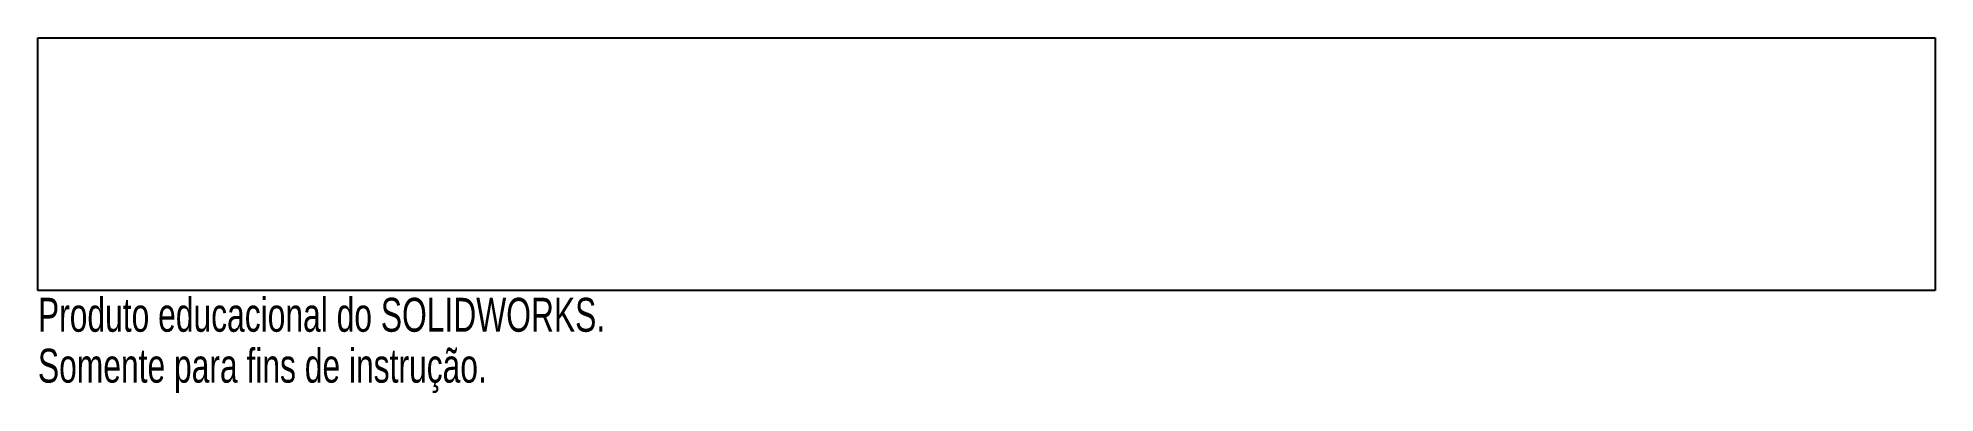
# Model space of a CAD drawing. Header units: millimetres. Extents: x -27 to 0, y -5.1 to 0.
import ezdxf

# ---------------------------------------------------------------- set-up
doc = ezdxf.new("R2010")
doc.units = ezdxf.units.MM
doc.styles.add('SLDTEXTSTYLE0', font='TXT', dxfattribs={"width": 0.7})

msp = doc.modelspace()

# ---------------------------------------------------------------- linework, layer by layer
at = {"color": 7, "linetype": 'Continuous', "lineweight": 25}
for p, q in [((-27, -3.6), (-27, 0)), ((-27, 0), (0, 0)), ((0, 0), (0, -3.6)), ((0, -3.6), (-27, -3.6))]:
    msp.add_line(p, q, dxfattribs=at)

# ---------------------------------------------------------------- texts
at = {"color": 7, "linetype": 'Continuous', "char_height": 0.48336, "attachment_point": 1, "style": 'SLDTEXTSTYLE0'}
for s, insert in [('Produto educacional do SOLIDWORKS.', (-27, -3.702)), ('Somente para fins de instrução.', (-27, -4.427))]:
    msp.add_mtext(s, dxfattribs=dict(at, insert=insert))

doc.saveas('drawing.dxf')
